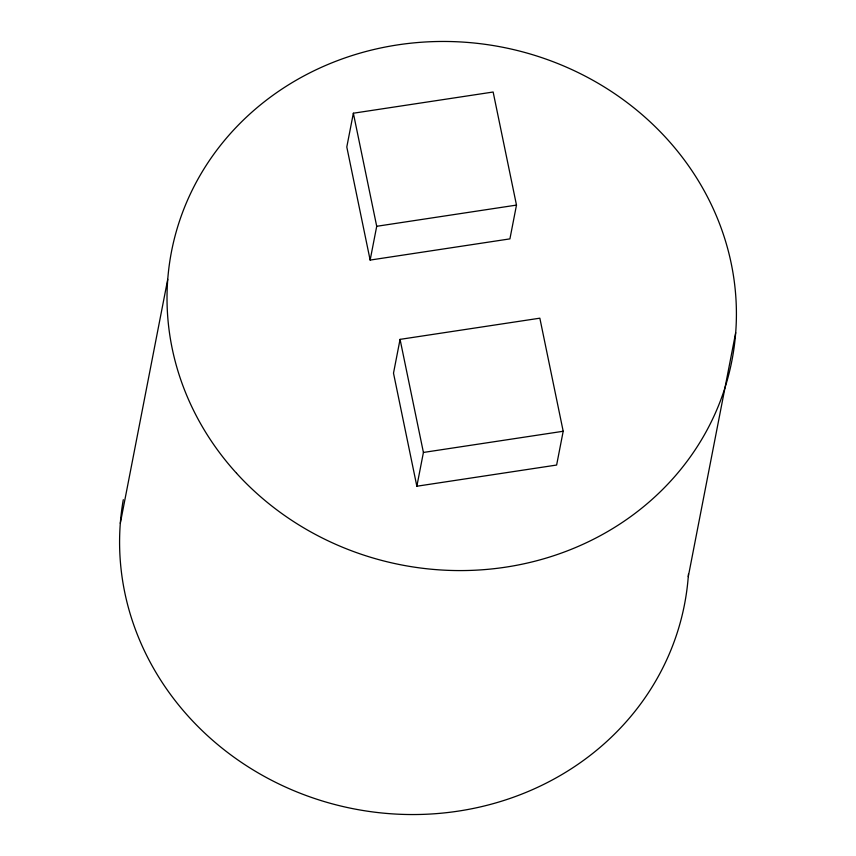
<?xml version="1.0" encoding="UTF-8"?>
<svg xmlns="http://www.w3.org/2000/svg" width="856" height="856" viewBox="0 0 856 856"><rect width="100%" height="100%" fill="white"/><g stroke="black" fill="none" stroke-linecap="round" stroke-linejoin="round"><path stroke-width="1.28" d="M120.3 523.337L167.722 279.366M353.357 113.217L346.798 146.997L370.145 260.074L509.919 238.878L516.489 205.098L493.142 92.02L353.357 113.217L376.715 226.294L370.145 260.074M400.062 339.372L393.503 373.152L416.851 486.229L556.625 465.043L563.195 431.264L539.847 318.186L400.062 339.372L423.42 452.45L416.851 486.229M688.278 576.634L735.7 332.663M376.715 226.294L516.489 205.098M423.42 452.45L563.195 431.264M688.459 574.012A285.465 263.744 11 0 1 372.627 811.916A285.465 263.744 11 0 1 123.296 499.679M236.577 473.293A285.465 263.744 11 0 0 720.773 399.88A285.465 263.744 11 0 0 397.783 44.876A285.465 263.744 11 0 0 236.577 473.293"/></g></svg>
